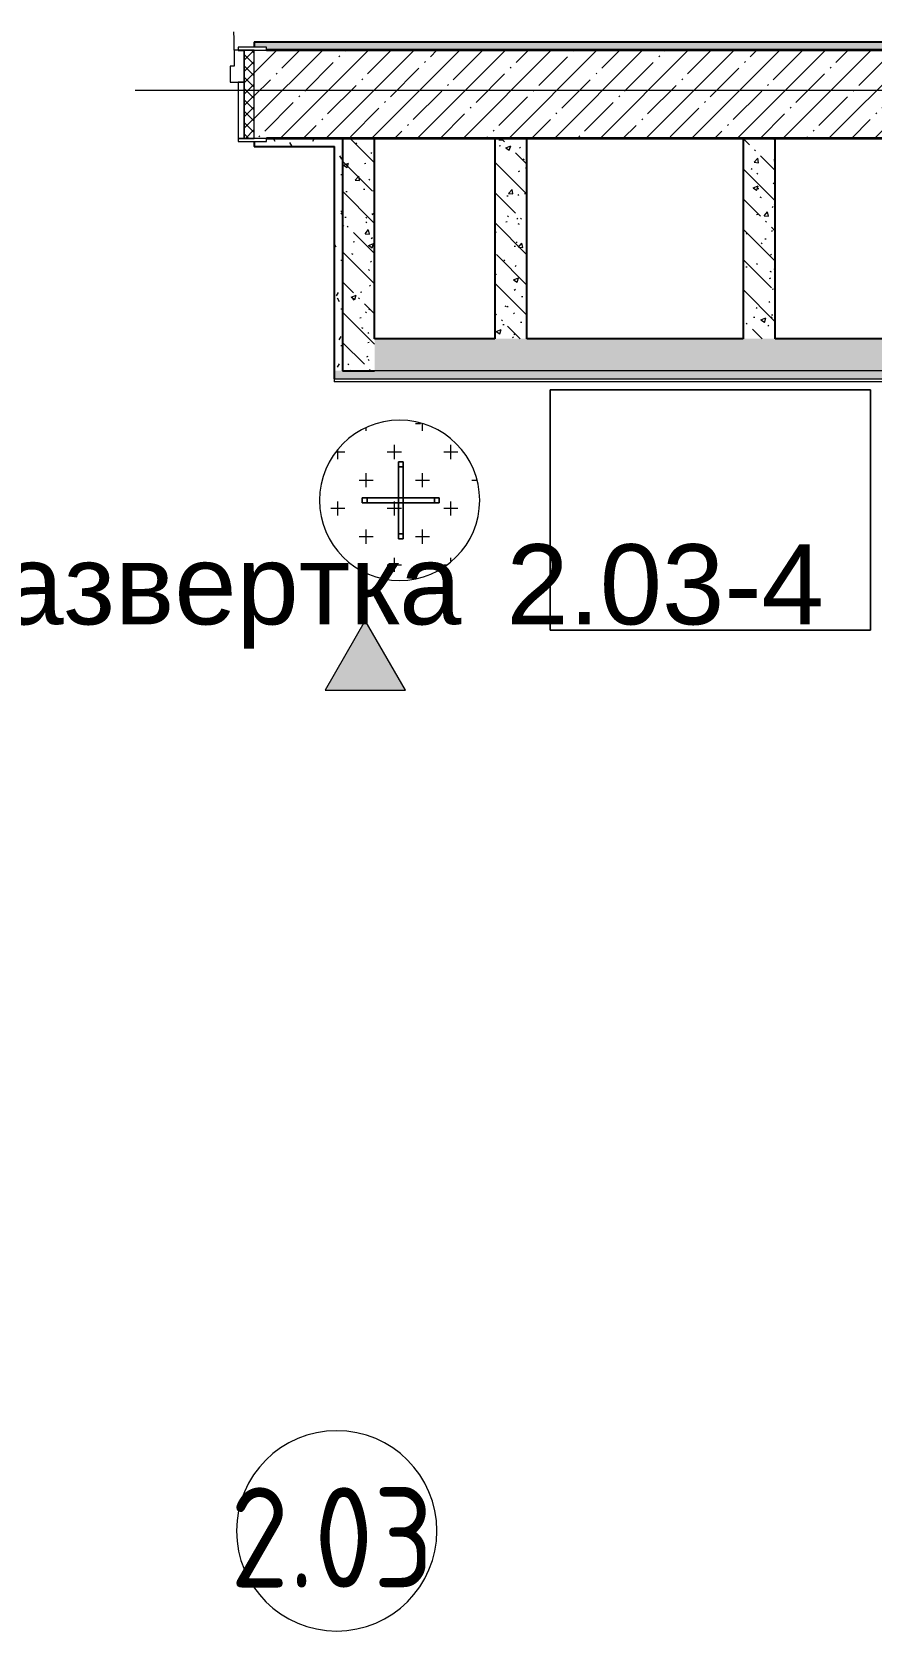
# Model space of a CAD drawing. Header units: millimetres. Extents: x 855 to 48623, y -2192 to 8255.
# Drawn here: x 11467 to 13561, y 3954 to 7946 of the extents above; entities that cross this region are included whole.
import ezdxf

# ---------------------------------------------------------------- set-up
doc = ezdxf.new("R2010")
doc.units = ezdxf.units.MM
doc.linetypes.add('Осевая', pattern=[3175, 635, -476.25, 1587.5, -476.25])
for name, color, linetype, lineweight in [('A-AREA-IDEN', 7, 'Continuous', 9), ('A-DOOR', 7, 'Continuous', 9), ('A-DOOR-1', 7, 'Continuous', 13), ('A-DOOR-FRAM', 7, 'Continuous', 13), ('A-DOOR-FRAM-1', 7, 'Continuous', 9), ('A-WALL', 7, 'Continuous', 9), ('G-ANNO-SYMB', 7, 'Continuous', 9), ('I-FURN', 7, 'Continuous', 9), ('I-WALL', 7, 'Continuous', 9), ('Оси', 7, 'Continuous', 9), ('Оси-2', 7, 'Осевая', 9)]:
    doc.layers.add(name, color=color, linetype=linetype, lineweight=lineweight)
for name, color, linetype, lineweight, true_color in [('A-WALL-2', 7, 'Continuous', 25, 0x3c3c3c), ('A-WALL-3', 7, 'Continuous', 35, 0x3c3c3c), ('A-WALL-FNSH-1', 7, 'Continuous', 13, 0x3c3c3c), ('I-FURN-1', 7, 'Continuous', 9, 0xf0f0f0)]:
    doc.layers.add(name, color=color, linetype=linetype, lineweight=lineweight, true_color=true_color)
doc.styles.add('Arial_1', font='arial.ttf', dxfattribs={"height": 200})
doc.styles.add('GOST Common_4', font='GOST_Common.ttf', dxfattribs={"width": 0.9, "height": 250})
pattern_1 = [(135, (-15437.77, 0), (-75.43415, -75.43415), [106.68, -17.78, 3.556, -17.78]), (135, (-15437.77, 75.39), (-75.43415, -75.43415), []), (50, (-15437.77, 0), (127.5292, -11.15758), [13.335, -146.685]), (355, (-15437.77, 0), (-24.66966, 133.74), [10.668, -117.348]), (100.451, (-15427.14, -0.93), (102.85973, 122.5818), [11.333, -124.663]), (46.184, (-15437.77, 35.56), (189.75516, -29.4304), [20.002, -220.027]), (96.636, (-15421.96, 33.1), (166.1822, 173.1996), [17, -186.995]), (351.184, (-15437.77, 35.56), (166.1839, 173.1976), [16.002, -176.022]), (21, (-15419.99, 26.67), (106.13027, -71.58603), [13.335, -146.685]), (326, (-15419.99, 26.67), (43.2619, 128.93175), [10.668, -117.348]), (71.451, (-15411.15, 20.7), (149.39198, 57.34505), [11.333, -124.663]), (37.5, (-15437.77, 0), (2.16223, 59.18836), [3.353, -112.573, 3.353, -115.773, -117.792]), (37.5, (-15437.77, 0), (2.16223, 59.18836), [-235.052, 3.353, -114.44]), (7.5, (-15437.77, 0), (46.77386, 70.12615), [3.353, -64.567, 3.353, -109.906, -44.894]), (7.5, (-15437.77, 0), (46.77386, 70.12615), [-181.178, 3.353, -41.542]), (327.5, (-15477.42, 0), (94.91367, -4.01009), [3.353, -41.097, 3.353, -135.331, -184.023]), (327.5, (-15477.42, 0), (94.91367, -4.01009), [-183.134, 3.353, -180.67]), (317.5, (-15495.2, 0), (103.69057, 17.79882), [3.353, -54.432, 3.353, -88.748, -130.683]), (317.5, (-15495.2, 0), (103.69057, 17.79882), [-149.885, 3.353, -127.33])]
pattern_2 = [(0, (-15437.77, 0), (121.92, 30.48), [10.058, -81.382, 10.058, -81.382, -487.68]), (0, (-15437.77, 0), (121.92, 30.48), [-182.88, 10.058, -172.822, 10.058, -81.382, -213.36]), (0, (-15437.77, 0), (121.92, 30.48), [-457.2, 10.058, -50.902, 10.058, -142.342]), (120, (-15392.05, 15.24), (-87.356454, 90.345817), [10.058, -81.382, 10.058, -81.382, -487.68]), (120, (-15392.05, 15.24), (-87.356454, 90.345817), [-182.88, 10.058, -172.822, 10.058, -81.382, -213.36]), (120, (-15392.05, 15.24), (-87.356454, 90.345817), [-457.2, 10.058, -50.902, 10.058, -142.342]), (240, (-15376.81, 76.2), (-34.563546, -120.825817), [10.058, -81.382, 10.058, -81.382, -487.68]), (240, (-15376.81, 76.2), (-34.563546, -120.825817), [-182.88, 10.058, -172.822, 10.058, -81.382, -213.36]), (240, (-15376.81, 76.2), (-34.563546, -120.825817), [-457.2, 10.058, -50.902, 10.058, -142.342])]

# ---------------------------------------------------------------- blocks, each defined once
blk = doc.blocks.new('110_Дверь_СКБ_1Ст_Внутренняя1 - Д-4к_п__1100x2100h_Артистические EI30-23985503-План разверток пом_ 2_03_ Этаж 2')
at = {"layer": 'A-DOOR'}
h = blk.add_hatch(dxfattribs=at)
h.set_pattern_fill('FP_3', color=256, style=0, pattern_type=2)
h.set_pattern_definition([(135, (1751.41, 174.685), (-14.14214, -14.14214), []), (225, (1751.41, 174.685), (14.14214, -14.14214), [])])
h.paths.add_polyline_path([(562.5, -110), (562.5, 110), (537.5, 110), (537.5, -110)])
at = {"layer": 'A-DOOR-FRAM-1'}
h = blk.add_hatch(dxfattribs=at)
h.set_pattern_fill('FP_4', color=256, style=0, pattern_type=2)
h.set_pattern_definition([(45, (-371.384, 174.685), (-14.1421, 14.1421), []), (135, (-371.384, 174.685), (-14.1421, -14.1421), [])])
h.paths.add_polyline_path([(-512.5, -110), (-512.5, 110), (-537.5, 110), (-537.5, -110)])
at = {"layer": 'A-DOOR'}
blk.add_arc((-487.5, 110), 1000, 360, 2.6152, dxfattribs=at)
at = {"layer": 'A-DOOR-1'}
for p, q in [((-487.5, 155.5), (-487.5, 110)), ((-447.5, 110), (-447.5, 155.5)), ((-487.5, 110), (-447.5, 110))]:
    blk.add_line(p, q, dxfattribs=at)
at = {"layer": 'A-DOOR-FRAM'}
for p, q in [((-497.5, 118), (-567.5, 118)), ((-567.5, 118), (-567.5, 110)), ((-567.5, 110), (-497.5, 110)), ((-512.5, 110), (-537.5, 110)), ((-537.5, 110), (-537.5, -110)), ((-487.5, 110), (-512.5, 110)), ((-512.5, 110), (-512.5, 30)), ((-512.5, -110), (-512.5, 110)), ((-497.5, 110), (-512.5, 110)), ((-512.5, 110), (-512.5, 109)), ((-512.5, 109), (-497.5, 109)), ((-497.5, 110), (-497.5, 118)), ((-497.5, 109), (-497.5, 110)), ((-487.5, 70), (-487.5, 110)), ((512.5, 110), (512.5, 70)), ((537.5, 110), (512.5, 110)), ((592.5, 118), (522.5, 118)), ((522.5, 118), (522.5, 110)), ((537.5, 110), (522.5, 110)), ((522.5, 110), (522.5, 109)), ((522.5, 110), (592.5, 110)), ((522.5, 109), (537.5, 109)), ((537.5, 30), (537.5, 110)), ((562.5, 110), (537.5, 110)), ((537.5, 110), (537.5, -110)), ((537.5, 109), (537.5, 110)), ((562.5, -110), (562.5, 110)), ((592.5, 110), (592.5, 118)), ((-477.5, 70), (-487.5, 70)), ((-477.5, 30), (-477.5, 70)), ((512.5, 70), (502.5, 70)), ((502.5, 70), (502.5, 30)), ((-512.5, 30), (-477.5, 30)), ((-497.5, 30), (-512.5, 30)), ((-512.5, 30), (-512.5, -110)), ((-497.5, -110), (-497.5, 30)), ((502.5, 30), (537.5, 30)), ((537.5, 30), (522.5, 30)), ((522.5, 30), (522.5, -110)), ((537.5, -110), (537.5, 30)), ((-497.5, -110), (-567.5, -110)), ((-567.5, -110), (-567.5, -118)), ((-567.5, -118), (-497.5, -118)), ((-537.5, -110), (-512.5, -110)), ((-512.5, -110), (-497.5, -110)), ((-497.5, -118), (-497.5, -110)), ((522.5, -110), (537.5, -110)), ((592.5, -110), (522.5, -110)), ((522.5, -110), (522.5, -118)), ((522.5, -118), (592.5, -118)), ((537.5, -110), (562.5, -110)), ((592.5, -118), (592.5, -110))]:
    blk.add_line(p, q, dxfattribs=at)
blk = doc.blocks.new('вешалка - 1_15-26230894-План разверток пом_ 2_03_ Этаж 2')
at = {"layer": 'I-FURN'}
h = blk.add_hatch(dxfattribs=at)
h.set_pattern_fill('FP_9', color=256, style=0, pattern_type=2)
h.set_pattern_definition([(0, (-27822.396, -6776.49), (70.485, 70.485), [35.242, -105.727]), (90, (-27804.775, -6794.11), (-70.485, 70.485), [35.242, -105.727])])
h.paths.add_polyline_path([(24.1, -198.5), (70.9, -187), (113.6, -164.6), (149.7, -132.6), (177.1, -92.9), (194.2, -47.9), (200, 0), (194.2, 47.9), (177.1, 92.9), (149.7, 132.6), (113.6, 164.6), (70.9, 187), (24.1, 198.5), (-24.1, 198.5), (-70.9, 187), (-113.6, 164.6), (-149.7, 132.6), (-177.1, 92.9), (-194.2, 47.9), (-200, 0), (-194.2, -47.9), (-177.1, -92.9), (-149.7, -132.6), (-113.6, -164.6), (-70.9, -187), (-24.1, -198.5)])
at = {"layer": 'I-FURN-1'}
for p, q in [((9, 96), (-3, 96)), ((-3, 96), (-3, 84)), ((-3, 84), (-3, 96)), ((-3, 96), (9, 96)), ((9, 96), (-3, 96)), ((-3, 96), (-3, 84)), ((-3, 84), (-3, 96)), ((-3, 96), (9, 96)), ((-3, 84), (9, 84)), ((9, 84), (-3, 84)), ((-3, 84), (-3, 6)), ((-3, 6), (-3, 84)), ((9, 84), (9, 96)), ((9, 96), (9, 84)), ((9, 84), (9, 96)), ((9, 96), (9, 84)), ((9, 6), (9, 84)), ((9, 84), (9, 6)), ((-81, 6), (-93, 6)), ((-93, 6), (-93, -6)), ((-93, -6), (-93, 6)), ((-93, 6), (-81, 6)), ((-81, 6), (-93, 6)), ((-93, 6), (-93, -6)), ((-93, -6), (-93, 6)), ((-93, 6), (-81, 6)), ((-81, -6), (-81, 6)), ((-81, 6), (-81, -6)), ((-3, 6), (-81, 6)), ((-81, 6), (-3, 6)), ((9, 6), (-3, 6)), ((-3, 6), (-3, -6)), ((-3, -6), (-3, 6)), ((-3, 6), (9, 6)), ((87, 6), (9, 6)), ((9, 6), (87, 6)), ((9, -6), (9, 6)), ((9, 6), (9, -6)), ((99, 6), (87, 6)), ((87, 6), (87, -6)), ((87, -6), (87, 6)), ((87, 6), (99, 6)), ((99, 6), (87, 6)), ((87, 6), (99, 6)), ((99, -6), (99, 6)), ((99, 6), (99, -6)), ((99, -6), (99, 6)), ((99, 6), (99, -6)), ((-93, -6), (-81, -6)), ((-81, -6), (-93, -6)), ((-93, -6), (-81, -6)), ((-81, -6), (-93, -6)), ((-81, -6), (-3, -6)), ((-3, -6), (-81, -6)), ((-3, -6), (-3, -84)), ((-3, -84), (-3, -6)), ((-3, -6), (9, -6)), ((9, -6), (-3, -6)), ((9, -84), (9, -6)), ((9, -6), (87, -6)), ((87, -6), (9, -6)), ((9, -6), (9, -84)), ((87, -6), (99, -6)), ((99, -6), (87, -6)), ((87, -6), (99, -6)), ((99, -6), (87, -6)), ((9, -84), (-3, -84)), ((-3, -84), (-3, -96)), ((-3, -96), (-3, -84)), ((-3, -84), (9, -84)), ((-3, -84), (-3, -96)), ((-3, -96), (-3, -84)), ((-3, -96), (9, -96)), ((9, -96), (-3, -96)), ((-3, -96), (9, -96)), ((9, -96), (-3, -96)), ((9, -96), (9, -84)), ((9, -84), (9, -96)), ((9, -96), (9, -84)), ((9, -84), (9, -96))]:
    blk.add_line(p, q, dxfattribs=at)
for start, end in [(360, 180), (0, 180), (180, 360), (180, 0)]:
    blk.add_arc((0, 0), 200, start, end, dxfattribs=at)
blk = doc.blocks.new('Марка_Помещения - Номер-25198446-План разверток пом_ 2_03_ Этаж 2')
at = {"layer": 'A-AREA-IDEN'}
for start, end in [(360, 180), (180, 360)]:
    blk.add_arc((0, 0), 2.5, start, end, dxfattribs=at)
blk = doc.blocks.new('Фасад - Марка фасада_Указатель-25386507-План разверток пом_ 2_03_ Этаж 2')
at = {"layer": 'G-ANNO-SYMB'}
blk.add_hatch(color=256, dxfattribs=at).paths.add_polyline_path([(-1, 0), (0, 1.732), (1, 0), (0, 0)])
for p, q in [((0, 1.732), (-1, 0)), ((1, 0), (0, 1.732)), ((-1, 0), (0, 0)), ((0, 0), (1, 0))]:
    blk.add_line(p, q, dxfattribs=at)

msp = doc.modelspace()

# ---------------------------------------------------------------- hatches: boundary and pattern name
at = {"layer": 'I-WALL'}
h = msp.add_hatch(dxfattribs=at)
h.set_pattern_fill('FP_8', color=256, style=0, pattern_type=2)
h.set_pattern_definition(pattern_2)
h.paths.add_polyline_path([(15472.2, 7900), (15492.2, 7900), (15492.2, 7920), (12022.2, 7920), (12022.2, 7908), (12052.2, 7908), (12052.2, 7900), (14755.2, 7900)])
h.paths.add_polyline_path([(10722.2, 7900), (10892.2, 7900), (10892.2, 7908), (10922.2, 7908), (10922.2, 7920), (9360.1, 7920), (9360.1, 7900), (10130.9, 7900)])
h = msp.add_hatch(dxfattribs=at)
h.set_pattern_fill('FP_5', color=256, style=0, pattern_type=2)
h.set_pattern_definition([(45, (-15437.77, 0), (-57.02463, 57.02463), []), (45, (-15380.745, 0), (-57.02463, 57.02463), [100.806, -20.161, 3.353, -16.808])])
h.paths.add_polyline_path([(13772, 7680), (13772, 7900), (12022.2, 7900), (12022.2, 7680), (12702.2, 7680)])
h.paths.add_polyline_path([(10901.6, 7680), (10922.2, 7680), (10922.2, 7900), (10722.2, 7900), (10722.2, 7680), (10892.2, 7680)])
h = msp.add_hatch(dxfattribs=at)
h.set_pattern_fill('FP_8', color=256, style=0, pattern_type=2)
h.set_pattern_definition(pattern_2)
h.paths.add_polyline_path([(12221.2, 7660), (12222.2, 7660), (12222.2, 7680), (12052.2, 7680), (12052.2, 7672), (12022.2, 7672), (12022.2, 7660), (12052.2, 7660)])
h.paths.add_polyline_path([(10922.2, 7660), (10922.2, 7672), (10892.2, 7672), (10892.2, 7680), (10742.2, 7680), (10742.2, 7660), (10901.6, 7660)])
h = msp.add_hatch(dxfattribs=at)
h.set_pattern_fill('FP_8', color=256, style=0, pattern_type=2)
h.set_pattern_definition(pattern_2)
h.paths.add_polyline_path([(12222.2, 7100), (12242.2, 7100), (12242.2, 7680), (12222.2, 7680), (12222.2, 7432.7)])
h = msp.add_hatch(dxfattribs=at)
h.set_pattern_fill('FP_7', color=256, style=0, pattern_type=2)
h.set_pattern_definition(pattern_1)
h.paths.add_polyline_path([(12322.2, 7100), (12322.2, 7680), (12242.2, 7680), (12242.2, 7100)])
h = msp.add_hatch(dxfattribs=at)
h.set_pattern_fill('FP_7', color=256, style=0, pattern_type=2)
h.set_pattern_definition(pattern_1)
h.paths.add_polyline_path([(12702.2, 7180), (12702.2, 7680), (12622.2, 7680), (12622.2, 7180)])
h = msp.add_hatch(dxfattribs=at)
h.set_pattern_fill('FP_7', color=256, style=0, pattern_type=2)
h.set_pattern_definition(pattern_1)
h.paths.add_polyline_path([(13322, 7180), (13322, 7680), (13242, 7680), (13242, 7180)])
h = msp.add_hatch(dxfattribs=at)
h.set_pattern_fill('FP_7', color=256, style=0, pattern_type=2)
h.set_pattern_definition(pattern_1)
h.paths.add_polyline_path([(15140.6, 7100), (15272.2, 7100), (15272.2, 7180), (12322.2, 7180), (12322.2, 7100), (14755.2, 7100)])
h = msp.add_hatch(dxfattribs=at)
h.set_pattern_fill('FP_8', color=256, style=0, pattern_type=2)
h.set_pattern_definition(pattern_2)
h.paths.add_polyline_path([(15251.2, 7080), (15252.2, 7080), (15252.2, 7100), (12222.2, 7100), (12222.2, 7080), (15140.6, 7080)])

# ---------------------------------------------------------------- linework, layer by layer
at = {"layer": 'A-WALL'}
msp.add_line((15272.2, 7100), (12322.2, 7100), dxfattribs=at)
at = {"layer": 'A-WALL-2'}
for p, q in [((15492.2, 7920), (12022.2, 7920)), ((12022.2, 7920), (12022.2, 7908)), ((12022.2, 7672), (12022.2, 7660)), ((12242.2, 7680), (12242.2, 7100)), ((12322.2, 7180), (12322.2, 7680)), ((12622.2, 7680), (12622.2, 7180)), ((12702.2, 7180), (12702.2, 7680)), ((13242, 7680), (13242, 7180)), ((13322, 7180), (13322, 7680)), ((12022.2, 7660), (12222.2, 7660)), ((12222.2, 7080), (12222.2, 7660)), ((12622.2, 7180), (12322.2, 7180)), ((13242, 7180), (12702.2, 7180)), ((14172, 7180), (13322, 7180)), ((12242.2, 7100), (12322.2, 7100))]:
    msp.add_line(p, q, dxfattribs=at)
at = {"layer": 'A-WALL-3'}
for p, q in [((13772, 7900), (12052.2, 7900)), ((13772, 7680), (12052.2, 7680))]:
    msp.add_line(p, q, dxfattribs=at)
at = {"layer": 'A-WALL-FNSH-1'}
for p, q in [((15493.2, 7921), (12022.2, 7921)), ((12022.2, 7921), (12022.2, 7920)), ((12022.2, 7660), (12022.2, 7659)), ((12022.2, 7659), (12221.2, 7659)), ((12221.2, 7659), (12221.2, 7072)), ((12222.2, 7080), (12222.2, 7080))]:
    msp.add_line(p, q, dxfattribs=at)
at = {"layer": 'I-FURN-1'}
for p, q in [((13560.2, 7052.4), (12760.2, 7052.4)), ((12760.2, 7052.4), (12760.2, 6452.4)), ((12760.2, 6452.4), (12760.2, 7052.4)), ((12760.2, 7052.4), (13560.2, 7052.4)), ((13560.2, 6452.4), (13560.2, 7052.4)), ((13560.2, 7052.4), (13560.2, 6452.4)), ((12760.2, 6452.4), (13560.2, 6452.4)), ((13560.2, 6452.4), (12760.2, 6452.4))]:
    msp.add_line(p, q, dxfattribs=at)
at = {"layer": 'I-WALL'}
for p, q in [((12221.7, 7080), (14022.2, 7080)), ((12221.7, 7080), (12221.7, 7072)), ((14022.2, 7072), (12221.7, 7072))]:
    msp.add_line(p, q, dxfattribs=at)
at = {"layer": 'Оси'}
msp.add_line((12982.2, 7800), (15482.2, 7800), dxfattribs=at)
at = {"layer": 'Оси-2'}
msp.add_line((10613.7, 7800), (12982.2, 7800), dxfattribs=at)

# ---------------------------------------------------------------- block references
at = {"layer": 'A-AREA-IDEN', "xscale": 99.99999999999993, "yscale": 99.99999999999993, "zscale": 99.99999999999993}
msp.add_blockref('Марка_Помещения - Номер-25198446-План разверток пом_ 2_03_ Этаж 2', (12227.7, 4204), dxfattribs=at)
at = {"layer": 'A-DOOR'}
msp.add_blockref('110_Дверь_СКБ_1Ст_Внутренняя1 - Д-4к_п__1100x2100h_Артистические EI30-23985503-План разверток пом_ 2_03_ Этаж 2', (11459.7, 7790), dxfattribs=at)
at = {"layer": 'G-ANNO-SYMB', "xscale": 99.99999999999993, "yscale": 99.99999999999993, "zscale": 99.99999999999993}
msp.add_blockref('Фасад - Марка фасада_Указатель-25386507-План разверток пом_ 2_03_ Этаж 2', (12299.2, 6303), dxfattribs=at)
at = {"layer": 'I-FURN-1'}
msp.add_blockref('вешалка - 1_15-26230894-План разверток пом_ 2_03_ Этаж 2', (12384.6, 6776.5), dxfattribs=at)

# ---------------------------------------------------------------- texts
at = {"layer": 'A-AREA-IDEN', "insert": (11962, 4312.5), "char_height": 250, "width": 663.797, "attachment_point": 1, "style": 'GOST Common_4'}
msp.add_mtext('2.03', dxfattribs=at)
at = {"layer": 'G-ANNO-SYMB', "char_height": 200, "attachment_point": 1, "style": 'Arial_1'}
for s, insert, width in [('Развертка', (11204.4, 6666.8), 1659.493), (' 2.03-4', (12573.6, 6666.8), 1074.261)]:
    msp.add_mtext(s, dxfattribs=dict(at, insert=insert, width=width))

doc.saveas('drawing.dxf')
